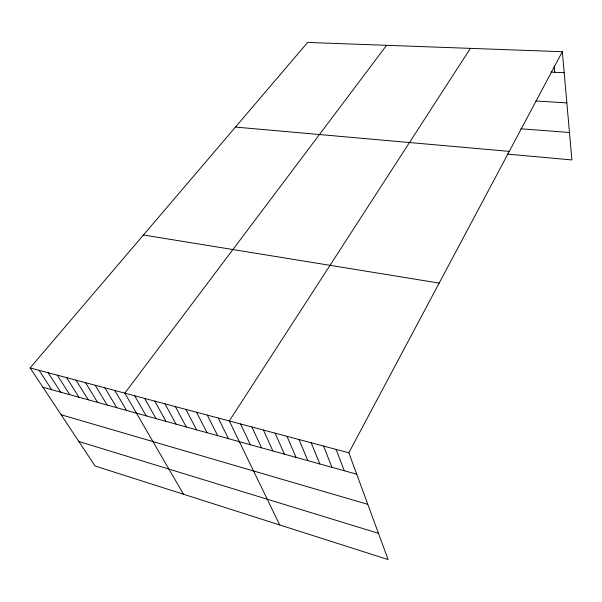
<?xml version="1.0" encoding="UTF-8"?>
<svg xmlns="http://www.w3.org/2000/svg" width="602" height="602" viewBox="0 0 602 602"><rect width="100%" height="100%" fill="white"/><g stroke="black" fill="none" stroke-linecap="round" stroke-linejoin="round"><path stroke-width="0.9" d="M348.836 452.794L562.328 51.719L307.63 42.441L30.1 367.92L95.078 466.008L388.109 559.559L348.836 452.794L30.1 367.92M470.403 48.371L229.302 420.964L279.704 524.952M386.589 45.316L124.825 393.144L183.497 494.234M551.003 72.105L564.187 72.722M535.818 100.97L566.858 102.889M520.828 128.783L569.477 132.508M235.465 127.075L509.269 151.395M507.042 154.082L571.9 159.936L562.328 51.719M143.442 234.991L439.174 283.083M42.9 387.244L356.708 474.195M61.126 414.755L367.799 504.348M78.839 441.492L378.455 533.304M39.047 370.298L51.749 389.69M48.107 372.713L60.704 392.173M57.28 375.159L69.772 394.686M66.566 377.627L78.945 397.23M75.972 380.133L88.231 399.803M85.499 382.669L97.637 402.407M95.139 385.235L107.156 405.048M104.906 387.838L116.796 407.72M114.801 390.472L126.555 410.421M134.675 395.762L146.158 415.854M144.653 398.419L155.993 418.578M154.759 401.113L165.956 421.34M164.993 403.837L176.04 424.132M175.363 406.598L186.259 426.961M185.867 409.398L196.598 429.828M196.515 412.235L207.08 432.733M207.299 415.102L217.691 435.675M218.225 418.014L228.444 438.655M240.529 423.951L250.379 444.735M251.907 426.984L261.561 447.835M263.443 430.054L272.902 450.973M275.137 433.169L284.385 454.156M286.996 436.322L296.033 457.385M299.013 439.528L307.833 460.65M311.211 442.771L319.805 463.969M323.575 446.067L331.935 467.333M336.112 449.408L344.239 470.741M554.133 65.911L554.743 72.278"/></g></svg>
